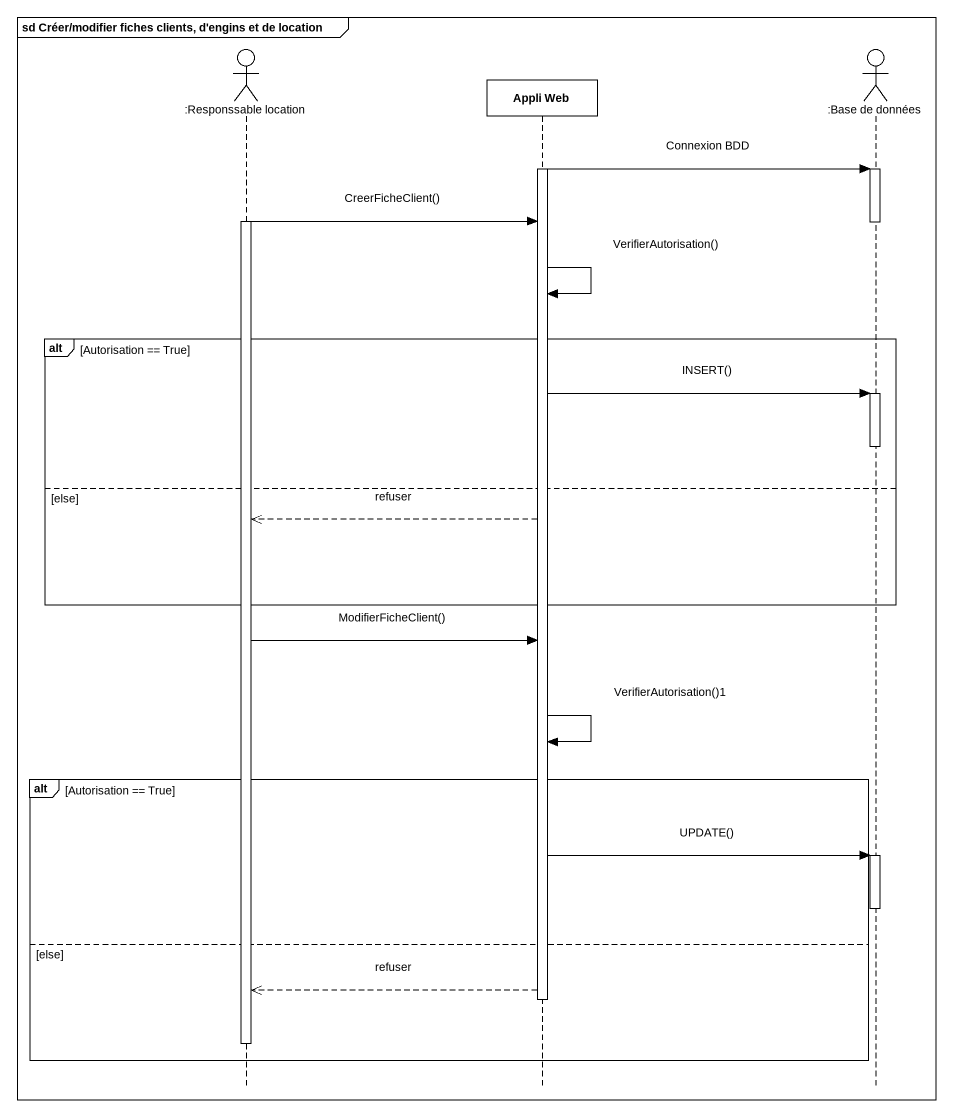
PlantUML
@startuml
mainframe sd Créer/modifier fiches clients, d'engins et de location
hide footbox
actor ":Responssable location" as Responssable_location
participant "Appli Web" as Appli_Web
actor ":Base de données" as Base_de_données

activate Appli_Web
Appli_Web -> Base_de_données : Connexion BDD
activate Base_de_données
activate Responssable_location
Responssable_location -> Appli_Web : CreerFicheClient()
deactivate Base_de_données
Appli_Web -> Appli_Web : VerifierAutorisation()
alt Autorisation == True
  Appli_Web -> Base_de_données : INSERT()
  activate Base_de_données
  deactivate Base_de_données
else else
  Appli_Web -->> Responssable_location : refuser
end
Responssable_location -> Appli_Web : ModifierFicheClient()
Appli_Web -> Appli_Web : VerifierAutorisation()1
alt Autorisation == True
  Appli_Web -> Base_de_données : UPDATE()
  activate Base_de_données
  deactivate Base_de_données
else else
  Appli_Web -->> Responssable_location : refuser
  deactivate Appli_Web
  deactivate Responssable_location
end
@enduml
